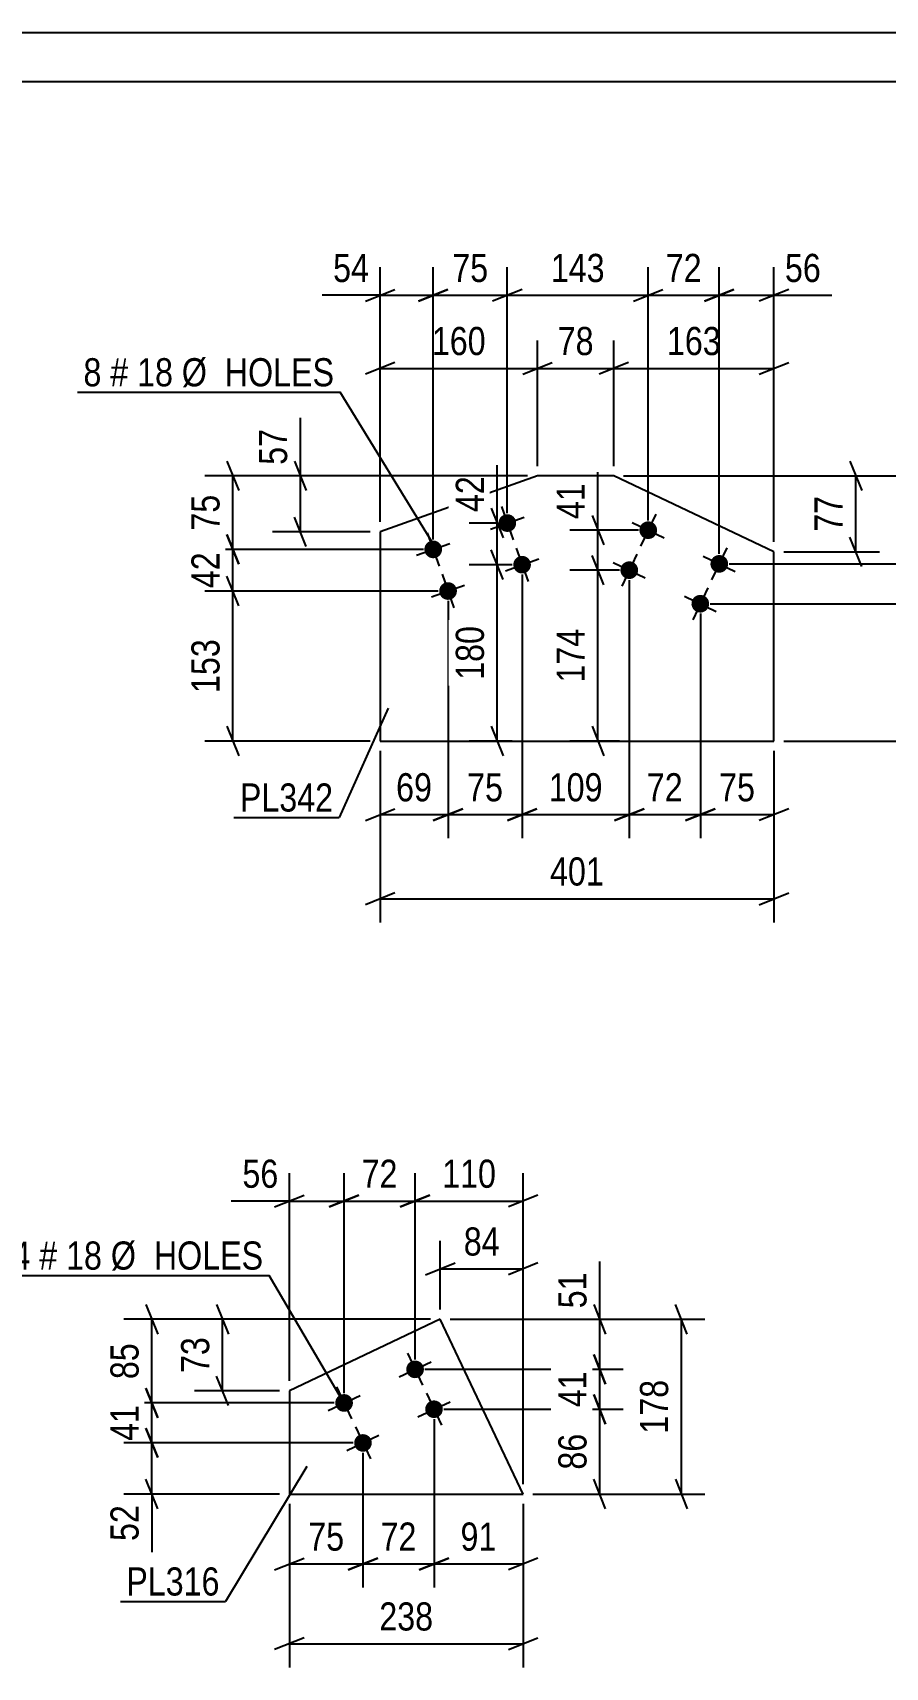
# Model space of a CAD drawing. Header units: millimetres. Extents: x 0 to 420, y 0 to 297.
# Drawn here: x 105.4 to 192.2, y 130.6 to 297 of the extents above; entities that cross this region are included whole.
import ezdxf

# ---------------------------------------------------------------- set-up
doc = ezdxf.new("R2010")
doc.units = ezdxf.units.MM
doc.styles.add('Arial Narrow', font='ARIALN.TTF', dxfattribs={"height": 0.2})

# ---------------------------------------------------------------- blocks, each defined once
blk = doc.blocks.new('Unknown-122569099-1133')
at = {"color": 5, "linetype": 'Continuous'}
for p, q in [((420, 297), (0, 297)), ((415, 292), (5, 292))]:
    blk.add_line(p, q, dxfattribs=at)
blk = doc.blocks.new('Bolt-122569099-8398 - 8396')
at = {"linetype": 'Continuous'}
for points in [[(168.91, 245.97, -1), (167.28, 246.74, -1)], [(166.98, 241.9, -1), (165.35, 242.67, -1)], [(176.14, 242.54, -1), (174.51, 243.31, -1)], [(174.21, 238.48, -1), (172.58, 239.25, -1)]]:
    blk.add_hatch(color=1, dxfattribs=at).paths.add_polyline_path(points)
at = {"color": 1, "linetype": 'Continuous'}
for p, q in [((168.86, 247.98), (167.32, 244.72)), ((166.47, 247.12), (169.72, 245.58)), ((164.54, 243.05), (167.79, 241.51)), ((166.94, 243.91), (165.4, 240.66)), ((173.7, 243.7), (176.95, 242.16)), ((176.09, 244.55), (174.55, 241.3)), ((171.77, 239.63), (175.02, 238.09)), ((174.17, 240.49), (172.63, 237.23))]:
    blk.add_line(p, q, dxfattribs=at)
blk = doc.blocks.new('Bolt-122569099-8399 - 8396')
at = {"linetype": 'Continuous'}
for points in [[(154.6, 247.38, -1), (152.9, 246.78, -1)], [(147.06, 244.7, -1), (145.36, 244.1, -1)], [(156.1, 243.14, -1), (154.41, 242.54, -1)], [(148.57, 240.46, -1), (146.87, 239.86, -1)]]:
    blk.add_hatch(color=1, dxfattribs=at).paths.add_polyline_path(points)
at = {"color": 1, "linetype": 'Continuous'}
for p, q in [((153.15, 248.77), (154.35, 245.38)), ((152.05, 246.47), (155.45, 247.68)), ((144.52, 243.8), (147.91, 245)), ((145.61, 246.1), (146.81, 242.7)), ((153.56, 242.23), (156.95, 243.44)), ((154.65, 244.53), (155.86, 241.14)), ((147.11, 241.86), (148.32, 238.46)), ((146.02, 239.56), (149.41, 240.76))]:
    blk.add_line(p, q, dxfattribs=at)
blk = doc.blocks.new('Part-122569099-8404 - 8396')
at = {"color": 2, "linetype": 'Continuous'}
for p, q in [((156.82, 251.88), (140.8, 246.19)), ((164.59, 251.88), (156.82, 251.88)), ((180.89, 244.16), (164.59, 251.88)), ((140.8, 246.19), (140.8, 224.89)), ((180.89, 224.89), (180.89, 244.16)), ((140.8, 224.89), (180.89, 224.89))]:
    blk.add_line(p, q, dxfattribs=at)
blk = doc.blocks.new('Bolt-122569099-8647 - 8641')
at = {"linetype": 'Continuous'}
for points in [[(145.18, 161.31, -1), (143.55, 160.54, -1)], [(137.95, 157.89, -1), (136.32, 157.12, -1)], [(147.1, 157.25, -1), (145.48, 156.48, -1)], [(139.87, 153.82, -1), (138.25, 153.05, -1)]]:
    blk.add_hatch(color=1, dxfattribs=at).paths.add_polyline_path(points)
at = {"color": 1, "linetype": 'Continuous'}
for p, q in [((142.74, 160.16), (145.99, 161.7)), ((143.59, 162.56), (145.13, 159.3)), ((135.51, 156.73), (138.76, 158.27)), ((136.36, 159.13), (137.9, 155.88)), ((145.52, 158.49), (147.06, 155.23)), ((144.66, 156.09), (147.92, 157.63)), ((138.29, 155.06), (139.83, 151.81)), ((137.43, 152.67), (140.69, 154.21))]:
    blk.add_line(p, q, dxfattribs=at)
blk = doc.blocks.new('Part-122569099-8652 - 8641')
at = {"color": 2, "linetype": 'Continuous'}
for p, q in [((146.93, 166.02), (131.57, 158.74)), ((155.36, 148.23), (146.93, 166.02)), ((131.57, 158.74), (131.57, 148.23)), ((131.57, 148.23), (155.36, 148.23))]:
    blk.add_line(p, q, dxfattribs=at)
blk = doc.blocks.new('StraightDimension-122569099-14127 - 8396')
at = {"color": 7, "linetype": 'Continuous'}
for p, q in [((147.72, 239.16), (147.72, 215)), ((140.8, 223.89), (140.8, 215)), ((139.3, 216.8), (142.3, 218)), ((149.22, 218), (146.22, 216.8)), ((140.8, 217.4), (147.72, 217.4))]:
    blk.add_line(p, q, dxfattribs=at)
at = {"color": 0}
blk.add_wipeout([(146.69, 218.15), (146.69, 222.35), (141.83, 222.35), (141.83, 218.15)], dxfattribs=at)
at = {"color": 3, "style": 'Arial Narrow'}
blk.add_text('69', height=2.863, dxfattribs=at).set_placement((142.43, 218.75))
blk = doc.blocks.new('StraightDimension-122569099-8406 - 8396')
at = {"color": 7, "linetype": 'Continuous'}
for p, q in [((140.8, 247.19), (140.8, 265.68)), ((156.82, 252.88), (156.82, 265.68)), ((142.3, 263.43), (139.3, 262.23)), ((155.32, 262.23), (158.32, 263.43)), ((140.8, 262.83), (156.82, 262.83))]:
    blk.add_line(p, q, dxfattribs=at)
at = {"color": 0}
blk.add_wipeout([(152.15, 263.58), (152.15, 267.78), (145.47, 267.78), (145.47, 263.58)], dxfattribs=at)
at = {"color": 3, "style": 'Arial Narrow'}
blk.add_text('160', height=2.863, dxfattribs=at).set_placement((146.07, 264.18))
blk = doc.blocks.new('StraightDimension-122569099-8416 - 8396')
at = {"color": 7, "linetype": 'Continuous'}
for p, q in [((156.82, 252.88), (156.82, 265.68)), ((164.59, 252.88), (164.59, 265.68)), ((155.32, 262.23), (158.32, 263.43)), ((166.09, 263.43), (163.09, 262.23)), ((156.82, 262.83), (164.59, 262.83))]:
    blk.add_line(p, q, dxfattribs=at)
at = {"color": 0}
blk.add_wipeout([(163.13, 263.58), (163.13, 267.78), (158.28, 267.78), (158.28, 263.58)], dxfattribs=at)
at = {"color": 3, "style": 'Arial Narrow'}
blk.add_text('78', height=2.863, dxfattribs=at).set_placement((158.88, 264.18))
blk = doc.blocks.new('StraightDimension-122569099-14125 - 8396')
at = {"color": 7, "linetype": 'Continuous'}
for p, q in [((155.26, 241.84), (155.26, 215)), ((166.17, 241.28), (166.17, 215)), ((153.76, 216.8), (156.76, 218)), ((167.67, 218), (164.67, 216.8)), ((155.26, 217.4), (166.17, 217.4))]:
    blk.add_line(p, q, dxfattribs=at)
at = {"color": 0}
blk.add_wipeout([(164.05, 218.15), (164.05, 222.35), (157.37, 222.35), (157.37, 218.15)], dxfattribs=at)
at = {"color": 3, "style": 'Arial Narrow'}
blk.add_text('109', height=2.863, dxfattribs=at).set_placement((157.97, 218.75))
blk = doc.blocks.new('StraightDimension-122569099-8426 - 8396')
at = {"color": 7, "linetype": 'Continuous'}
for p, q in [((164.59, 252.88), (164.59, 265.68)), ((180.89, 245.16), (180.89, 265.68)), ((166.09, 263.43), (163.09, 262.23)), ((179.39, 262.23), (182.39, 263.43)), ((164.59, 262.83), (180.89, 262.83))]:
    blk.add_line(p, q, dxfattribs=at)
at = {"color": 0}
blk.add_wipeout([(176.08, 263.58), (176.08, 267.78), (169.4, 267.78), (169.4, 263.58)], dxfattribs=at)
at = {"color": 3, "style": 'Arial Narrow'}
blk.add_text('163', height=2.863, dxfattribs=at).set_placement((170, 264.18))
blk = doc.blocks.new('StraightDimension-122569099-14232 - 8396')
at = {"color": 7, "linetype": 'Continuous'}
for p, q in [((163.58, 240.78), (162.38, 243.78)), ((165.17, 242.28), (160.13, 242.28)), ((162.98, 224.89), (162.98, 242.28)), ((162.38, 226.39), (163.58, 223.39)), ((165.17, 224.89), (160.13, 224.89))]:
    blk.add_line(p, q, dxfattribs=at)
at = {"color": 0}
blk.add_wipeout([(162.23, 236.93), (158.03, 236.93), (158.03, 230.24), (162.23, 230.24)], dxfattribs=at)
at = {"color": 3, "style": 'Arial Narrow'}
blk.add_text('174', height=2.863, rotation=90.0002, dxfattribs=at).set_placement((161.63, 230.84))
blk = doc.blocks.new('StraightDimension-122569099-8437 - 8396')
at = {"color": 7, "linetype": 'Continuous'}
for p, q in [((140.8, 223.89), (140.8, 206.43)), ((180.89, 223.89), (180.89, 206.43)), ((142.3, 209.43), (139.3, 208.23)), ((140.8, 208.83), (180.89, 208.83)), ((179.39, 208.23), (182.39, 209.43))]:
    blk.add_line(p, q, dxfattribs=at)
at = {"color": 0}
blk.add_wipeout([(164.19, 209.58), (164.19, 213.78), (157.5, 213.78), (157.5, 209.58)], dxfattribs=at)
at = {"color": 3, "style": 'Arial Narrow'}
blk.add_text('401', height=2.863, dxfattribs=at).set_placement((158.1, 210.18))
blk = doc.blocks.new('StraightDimension-122569099-8442 - 8396')
at = {"color": 7, "linetype": 'Continuous'}
for p, q in [((132.09, 253.38), (133.29, 250.38)), ((155.82, 251.88), (129.84, 251.88)), ((132.69, 246.19), (132.69, 251.88)), ((133.29, 244.69), (132.09, 247.69)), ((139.8, 246.19), (129.84, 246.19))]:
    blk.add_line(p, q, dxfattribs=at)
at = {"color": 0}
blk.add_wipeout([(131.94, 257.26), (127.74, 257.26), (127.74, 252.41), (131.94, 252.41)], dxfattribs=at)
at = {"color": 7, "linetype": 'Continuous'}
blk.add_line((132.69, 251.88), (132.69, 257.79), dxfattribs=at)
blk.add_line((132.69, 251.88), (132.69, 257.79), dxfattribs=at)
at = {"color": 3, "style": 'Arial Narrow'}
blk.add_text('57', height=2.863, rotation=90.0002, dxfattribs=at).set_placement((131.34, 253.01))
blk = doc.blocks.new('StraightDimension-122569099-8451 - 8396')
at = {"color": 7, "linetype": 'Continuous'}
for p, q in [((188.63, 253.38), (189.83, 250.38)), ((165.59, 251.88), (191.63, 251.88)), ((189.23, 244.16), (189.23, 251.88)), ((189.83, 242.66), (188.63, 245.66)), ((181.89, 244.16), (191.63, 244.16))]:
    blk.add_line(p, q, dxfattribs=at)
at = {"color": 0}
blk.add_wipeout([(188.48, 250.45), (184.28, 250.45), (184.28, 245.59), (188.48, 245.59)], dxfattribs=at)
at = {"color": 3, "style": 'Arial Narrow'}
blk.add_text('77', height=2.863, rotation=90.0002, dxfattribs=at).set_placement((187.88, 246.19))
blk = doc.blocks.new('StraightDimension-122569099-8460 - 8396')
at = {"color": 7, "linetype": 'Continuous'}
for p, q in [((175.32, 243.93), (175.32, 273.12)), ((180.89, 245.16), (180.89, 273.12)), ((173.82, 269.67), (176.82, 270.87)), ((175.32, 270.27), (180.89, 270.27)), ((182.39, 270.87), (179.39, 269.67))]:
    blk.add_line(p, q, dxfattribs=at)
at = {"color": 0}
blk.add_wipeout([(186.27, 271.02), (186.27, 275.22), (181.41, 275.22), (181.41, 271.02)], dxfattribs=at)
at = {"color": 7, "linetype": 'Continuous'}
blk.add_line((180.89, 270.27), (186.79, 270.27), dxfattribs=at)
blk.add_line((180.89, 270.27), (186.79, 270.27), dxfattribs=at)
at = {"color": 3, "style": 'Arial Narrow'}
blk.add_text('56', height=2.863, dxfattribs=at).set_placement((182.01, 271.62))
blk = doc.blocks.new('StraightDimension-122569099-14207 - 8396')
at = {"color": 7, "linetype": 'Continuous'}
for p, q in [((152.12, 248.58), (153.32, 245.58)), ((152.75, 247.08), (149.87, 247.08)), ((152.72, 242.84), (152.72, 247.08)), ((153.32, 241.34), (152.12, 244.34)), ((154.26, 242.84), (149.87, 242.84))]:
    blk.add_line(p, q, dxfattribs=at)
at = {"color": 0}
blk.add_wipeout([(151.97, 252.46), (147.77, 252.46), (147.77, 247.6), (151.97, 247.6)], dxfattribs=at)
at = {"color": 7, "linetype": 'Continuous'}
blk.add_line((152.72, 247.08), (152.72, 252.98), dxfattribs=at)
blk.add_line((152.72, 247.08), (152.72, 252.98), dxfattribs=at)
at = {"color": 3, "style": 'Arial Narrow'}
blk.add_text('42', height=2.863, rotation=90.0002, dxfattribs=at).set_placement((151.37, 248.2))
blk = doc.blocks.new('StraightDimension-122569099-8461 - 8396')
at = {"color": 7, "linetype": 'Continuous'}
for p, q in [((168.09, 247.35), (168.09, 273.12)), ((175.32, 243.93), (175.32, 273.12)), ((166.59, 269.67), (169.59, 270.87)), ((168.09, 270.27), (175.32, 270.27)), ((176.82, 270.87), (173.82, 269.67))]:
    blk.add_line(p, q, dxfattribs=at)
at = {"color": 0}
blk.add_wipeout([(174.14, 271.02), (174.14, 275.22), (169.28, 275.22), (169.28, 271.02)], dxfattribs=at)
at = {"color": 3, "style": 'Arial Narrow'}
blk.add_text('72', height=2.863, dxfattribs=at).set_placement((169.88, 271.62))
blk = doc.blocks.new('StraightDimension-122569099-8590 - 8396')
at = {"color": 7, "linetype": 'Continuous'}
for p, q in [((125.21, 253.38), (126.41, 250.38)), ((155.82, 251.88), (122.96, 251.88)), ((125.81, 244.4), (125.81, 251.88)), ((126.41, 242.9), (125.21, 245.9)), ((145.21, 244.4), (122.96, 244.4))]:
    blk.add_line(p, q, dxfattribs=at)
at = {"color": 0}
blk.add_wipeout([(125.06, 250.57), (120.86, 250.57), (120.86, 245.71), (125.06, 245.71)], dxfattribs=at)
at = {"color": 3, "style": 'Arial Narrow'}
blk.add_text('75', height=2.863, rotation=90.0002, dxfattribs=at).set_placement((124.46, 246.31))
blk = doc.blocks.new('StraightDimension-122569099-8462 - 8396')
at = {"color": 7, "linetype": 'Continuous'}
for p, q in [((153.75, 248.08), (153.75, 273.12)), ((168.09, 247.35), (168.09, 273.12)), ((155.25, 270.87), (152.25, 269.67)), ((153.75, 270.27), (168.09, 270.27)), ((166.59, 269.67), (169.59, 270.87))]:
    blk.add_line(p, q, dxfattribs=at)
at = {"color": 0}
blk.add_wipeout([(164.26, 271.02), (164.26, 275.22), (157.58, 275.22), (157.58, 271.02)], dxfattribs=at)
at = {"color": 3, "style": 'Arial Narrow'}
blk.add_text('143', height=2.863, dxfattribs=at).set_placement((158.18, 271.62))
blk = doc.blocks.new('StraightDimension-122569099-8591 - 8396')
at = {"color": 7, "linetype": 'Continuous'}
for p, q in [((125.21, 245.9), (126.41, 242.9)), ((145.21, 244.4), (122.96, 244.4)), ((125.81, 240.16), (125.81, 244.4)), ((126.41, 238.66), (125.21, 241.66)), ((146.72, 240.16), (122.96, 240.16))]:
    blk.add_line(p, q, dxfattribs=at)
at = {"color": 0}
blk.add_wipeout([(125.06, 244.71), (120.86, 244.71), (120.86, 239.85), (125.06, 239.85)], dxfattribs=at)
at = {"color": 3, "style": 'Arial Narrow'}
blk.add_text('42', height=2.863, rotation=90.0002, dxfattribs=at).set_placement((124.46, 240.45))
blk = doc.blocks.new('StraightDimension-122569099-8463 - 8396')
at = {"color": 7, "linetype": 'Continuous'}
for p, q in [((146.21, 245.4), (146.21, 273.12)), ((153.75, 248.08), (153.75, 273.12)), ((144.71, 269.67), (147.71, 270.87)), ((146.21, 270.27), (153.75, 270.27)), ((155.25, 270.87), (152.25, 269.67))]:
    blk.add_line(p, q, dxfattribs=at)
at = {"color": 0}
blk.add_wipeout([(152.41, 271.02), (152.41, 275.22), (147.55, 275.22), (147.55, 271.02)], dxfattribs=at)
at = {"color": 3, "style": 'Arial Narrow'}
blk.add_text('75', height=2.863, dxfattribs=at).set_placement((148.15, 271.62))
blk = doc.blocks.new('StraightDimension-122569099-8592 - 8396')
at = {"color": 7, "linetype": 'Continuous'}
for p, q in [((126.41, 238.66), (125.21, 241.66)), ((146.72, 240.16), (122.96, 240.16)), ((125.81, 224.89), (125.81, 240.16)), ((125.21, 226.39), (126.41, 223.39)), ((139.8, 224.89), (122.96, 224.89))]:
    blk.add_line(p, q, dxfattribs=at)
at = {"color": 0}
blk.add_wipeout([(125.06, 235.87), (120.86, 235.87), (120.86, 229.18), (125.06, 229.18)], dxfattribs=at)
at = {"color": 3, "style": 'Arial Narrow'}
blk.add_text('153', height=2.863, rotation=90.0002, dxfattribs=at).set_placement((124.46, 229.78))
blk = doc.blocks.new('StraightDimension-122569099-8464 - 8396')
at = {"color": 7, "linetype": 'Continuous'}
for p, q in [((140.8, 247.19), (140.8, 273.12)), ((146.21, 245.4), (146.21, 273.12)), ((139.3, 269.67), (142.3, 270.87)), ((140.8, 270.27), (146.21, 270.27)), ((147.71, 270.87), (144.71, 269.67))]:
    blk.add_line(p, q, dxfattribs=at)
at = {"color": 0}
blk.add_wipeout([(140.28, 271.02), (140.28, 275.22), (135.42, 275.22), (135.42, 271.02)], dxfattribs=at)
at = {"color": 7, "linetype": 'Continuous'}
blk.add_line((140.8, 270.27), (134.89, 270.27), dxfattribs=at)
blk.add_line((140.8, 270.27), (134.89, 270.27), dxfattribs=at)
at = {"color": 3, "style": 'Arial Narrow'}
blk.add_text('54', height=2.863, dxfattribs=at).set_placement((136.02, 271.62))
blk = doc.blocks.new('StraightDimension-122569099-8551 - 8396')
at = {"color": 7, "linetype": 'Continuous'}
for p, q in [((197.9, 253.38), (199.1, 250.38)), ((165.59, 251.88), (200.9, 251.88)), ((198.5, 242.93), (198.5, 251.88)), ((199.1, 241.43), (197.9, 244.43)), ((176.32, 242.93), (200.9, 242.93))]:
    blk.add_line(p, q, dxfattribs=at)
at = {"color": 0}
blk.add_wipeout([(197.75, 249.83), (193.55, 249.83), (193.55, 244.98), (197.75, 244.98)], dxfattribs=at)
at = {"color": 3, "style": 'Arial Narrow'}
blk.add_text('90', height=2.863, rotation=90.0002, dxfattribs=at).set_placement((197.15, 245.58))
blk = doc.blocks.new('StraightDimension-122569099-8552 - 8396')
at = {"color": 7, "linetype": 'Continuous'}
for p, q in [((197.9, 244.43), (199.1, 241.43)), ((176.32, 242.93), (200.9, 242.93)), ((198.5, 238.86), (198.5, 242.93)), ((199.1, 237.36), (197.9, 240.36)), ((174.4, 238.86), (200.9, 238.86))]:
    blk.add_line(p, q, dxfattribs=at)
at = {"color": 0}
blk.add_wipeout([(197.75, 243.32), (193.55, 243.32), (193.55, 238.47), (197.75, 238.47)], dxfattribs=at)
at = {"color": 3, "style": 'Arial Narrow'}
blk.add_text('41', height=2.863, rotation=90.0002, dxfattribs=at).set_placement((197.15, 239.07))
blk = doc.blocks.new('StraightDimension-122569099-8553 - 8396')
at = {"color": 7, "linetype": 'Continuous'}
for p, q in [((199.1, 237.36), (197.9, 240.36)), ((174.4, 238.86), (200.9, 238.86)), ((198.5, 224.89), (198.5, 238.86)), ((197.9, 226.39), (199.1, 223.39)), ((181.89, 224.89), (200.9, 224.89))]:
    blk.add_line(p, q, dxfattribs=at)
at = {"color": 0}
blk.add_wipeout([(197.75, 235.22), (193.55, 235.22), (193.55, 228.53), (197.75, 228.53)], dxfattribs=at)
at = {"color": 3, "style": 'Arial Narrow'}
blk.add_text('140', height=2.863, rotation=90.0002, dxfattribs=at).set_placement((197.15, 229.13))
blk = doc.blocks.new('StraightDimension-122569099-8629 - 8396')
at = {"color": 7, "linetype": 'Continuous'}
for p, q in [((207.06, 250.38), (205.86, 253.38)), ((165.59, 251.88), (208.86, 251.88)), ((206.46, 224.89), (206.46, 251.88)), ((205.86, 226.39), (207.06, 223.39)), ((181.89, 224.89), (208.86, 224.89))]:
    blk.add_line(p, q, dxfattribs=at)
at = {"color": 0}
blk.add_wipeout([(205.71, 241.73), (201.51, 241.73), (201.51, 235.04), (205.71, 235.04)], dxfattribs=at)
at = {"color": 3, "style": 'Arial Narrow'}
blk.add_text('270', height=2.863, rotation=90.0002, dxfattribs=at).set_placement((205.11, 235.64))
blk = doc.blocks.new('StraightDimension-122569099-14123 - 8396')
at = {"color": 7, "linetype": 'Continuous'}
for p, q in [((173.4, 237.86), (173.4, 215)), ((180.89, 223.89), (180.89, 215)), ((171.9, 216.8), (174.9, 218)), ((182.39, 218), (179.39, 216.8)), ((173.4, 217.4), (180.89, 217.4))]:
    blk.add_line(p, q, dxfattribs=at)
at = {"color": 0}
blk.add_wipeout([(179.57, 218.15), (179.57, 222.35), (174.71, 222.35), (174.71, 218.15)], dxfattribs=at)
at = {"color": 3, "style": 'Arial Narrow'}
blk.add_text('75', height=2.863, dxfattribs=at).set_placement((175.31, 218.75))
blk = doc.blocks.new('StraightDimension-122569099-14124 - 8396')
at = {"color": 7, "linetype": 'Continuous'}
for p, q in [((166.17, 241.28), (166.17, 215)), ((173.4, 237.86), (173.4, 215)), ((164.67, 216.8), (167.67, 218)), ((174.9, 218), (171.9, 216.8)), ((166.17, 217.4), (173.4, 217.4))]:
    blk.add_line(p, q, dxfattribs=at)
at = {"color": 0}
blk.add_wipeout([(172.21, 218.15), (172.21, 222.35), (167.35, 222.35), (167.35, 218.15)], dxfattribs=at)
at = {"color": 3, "style": 'Arial Narrow'}
blk.add_text('72', height=2.863, dxfattribs=at).set_placement((167.95, 218.75))
blk = doc.blocks.new('StraightDimension-122569099-14126 - 8396')
at = {"color": 7, "linetype": 'Continuous'}
for p, q in [((155.26, 241.84), (155.26, 215)), ((147.72, 239.16), (147.72, 215)), ((146.22, 216.8), (149.22, 218)), ((156.76, 218), (153.76, 216.8)), ((147.72, 217.4), (155.26, 217.4))]:
    blk.add_line(p, q, dxfattribs=at)
at = {"color": 0}
blk.add_wipeout([(153.91, 218.15), (153.91, 222.35), (149.06, 222.35), (149.06, 218.15)], dxfattribs=at)
at = {"color": 3, "style": 'Arial Narrow'}
blk.add_text('75', height=2.863, dxfattribs=at).set_placement((149.66, 218.75))
blk = doc.blocks.new('StraightDimension-122569099-14208 - 8396')
at = {"color": 7, "linetype": 'Continuous'}
for p, q in [((153.32, 241.34), (152.12, 244.34)), ((154.26, 242.84), (149.87, 242.84)), ((152.72, 224.89), (152.72, 242.84)), ((152.12, 226.39), (153.32, 223.39)), ((154.26, 224.89), (149.87, 224.89))]:
    blk.add_line(p, q, dxfattribs=at)
at = {"color": 0}
blk.add_wipeout([(151.97, 237.2), (147.77, 237.2), (147.77, 230.52), (151.97, 230.52)], dxfattribs=at)
at = {"color": 3, "style": 'Arial Narrow'}
blk.add_text('180', height=2.863, rotation=90.0002, dxfattribs=at).set_placement((151.37, 231.12))
blk = doc.blocks.new('StraightDimension-122569099-14231 - 8396')
at = {"color": 7, "linetype": 'Continuous'}
for p, q in [((167.09, 246.35), (160.13, 246.35)), ((162.38, 247.85), (163.58, 244.85)), ((162.98, 242.28), (162.98, 246.35)), ((163.58, 240.78), (162.38, 243.78)), ((165.17, 242.28), (160.13, 242.28))]:
    blk.add_line(p, q, dxfattribs=at)
at = {"color": 0}
blk.add_wipeout([(162.23, 251.73), (158.03, 251.73), (158.03, 246.88), (162.23, 246.88)], dxfattribs=at)
at = {"color": 7, "linetype": 'Continuous'}
blk.add_line((162.98, 246.35), (162.98, 252.26), dxfattribs=at)
blk.add_line((162.98, 246.35), (162.98, 252.26), dxfattribs=at)
at = {"color": 3, "style": 'Arial Narrow'}
blk.add_text('41', height=2.863, rotation=90.0002, dxfattribs=at).set_placement((161.63, 247.48))
blk = doc.blocks.new('StraightDimension-122569099-8695 - 8641')
at = {"color": 7, "linetype": 'Continuous'}
for p, q in [((131.57, 159.74), (131.57, 180.91)), ((137.13, 158.5), (137.13, 180.91)), ((130.07, 177.46), (133.07, 178.66)), ((131.57, 178.06), (137.13, 178.06)), ((138.63, 178.66), (135.63, 177.46))]:
    blk.add_line(p, q, dxfattribs=at)
at = {"color": 0}
blk.add_wipeout([(131.04, 178.81), (131.04, 183.01), (126.19, 183.01), (126.19, 178.81)], dxfattribs=at)
at = {"color": 7, "linetype": 'Continuous'}
blk.add_line((131.57, 178.06), (125.66, 178.06), dxfattribs=at)
blk.add_line((131.57, 178.06), (125.66, 178.06), dxfattribs=at)
at = {"color": 3, "style": 'Arial Narrow'}
blk.add_text('56', height=2.863, dxfattribs=at).set_placement((126.79, 179.41))
blk = doc.blocks.new('StraightDimension-122569099-8742 - 8641')
at = {"color": 7, "linetype": 'Continuous'}
for p, q in [((172.07, 164.52), (170.87, 167.52)), ((147.93, 166.02), (173.87, 166.02)), ((171.47, 148.23), (171.47, 166.02)), ((156.36, 148.23), (173.87, 148.23)), ((170.87, 149.73), (172.07, 146.73))]:
    blk.add_line(p, q, dxfattribs=at)
at = {"color": 0}
blk.add_wipeout([(170.72, 160.46), (166.52, 160.46), (166.52, 153.78), (170.72, 153.78)], dxfattribs=at)
at = {"color": 3, "style": 'Arial Narrow'}
blk.add_text('178', height=2.863, rotation=90.0002, dxfattribs=at).set_placement((170.12, 154.38))
blk = doc.blocks.new('StraightDimension-122569099-8693 - 8641')
at = {"color": 7, "linetype": 'Continuous'}
for p, q in [((144.36, 161.93), (144.36, 180.91)), ((155.36, 149.23), (155.36, 180.91)), ((142.86, 177.46), (145.86, 178.66)), ((144.36, 178.06), (155.36, 178.06)), ((156.86, 178.66), (153.86, 177.46))]:
    blk.add_line(p, q, dxfattribs=at)
at = {"color": 0}
blk.add_wipeout([(153.2, 178.81), (153.2, 183.01), (146.52, 183.01), (146.52, 178.81)], dxfattribs=at)
at = {"color": 3, "style": 'Arial Narrow'}
blk.add_text('110', height=2.863, dxfattribs=at).set_placement((147.12, 179.41))
blk = doc.blocks.new('StraightDimension-122569099-8694 - 8641')
at = {"color": 7, "linetype": 'Continuous'}
for p, q in [((137.13, 158.5), (137.13, 180.91)), ((144.36, 161.93), (144.36, 180.91)), ((135.63, 177.46), (138.63, 178.66)), ((137.13, 178.06), (144.36, 178.06)), ((145.86, 178.66), (142.86, 177.46))]:
    blk.add_line(p, q, dxfattribs=at)
at = {"color": 0}
blk.add_wipeout([(143.18, 178.81), (143.18, 183.01), (138.32, 183.01), (138.32, 178.81)], dxfattribs=at)
at = {"color": 3, "style": 'Arial Narrow'}
blk.add_text('72', height=2.863, dxfattribs=at).set_placement((138.92, 179.41))
blk = doc.blocks.new('StraightDimension-122569099-8749 - 8641')
at = {"color": 7, "linetype": 'Continuous'}
for p, q in [((124.16, 167.52), (125.36, 164.52)), ((145.93, 166.02), (121.91, 166.02)), ((124.76, 158.74), (124.76, 166.02)), ((125.36, 157.24), (124.16, 160.24)), ((130.57, 158.74), (121.91, 158.74))]:
    blk.add_line(p, q, dxfattribs=at)
at = {"color": 0}
blk.add_wipeout([(124.01, 164.81), (119.81, 164.81), (119.81, 159.95), (124.01, 159.95)], dxfattribs=at)
at = {"color": 3, "style": 'Arial Narrow'}
blk.add_text('73', height=2.863, rotation=90.0002, dxfattribs=at).set_placement((123.41, 160.55))
blk = doc.blocks.new('StraightDimension-122569099-8764 - 8641')
at = {"color": 7, "linetype": 'Continuous'}
for p, q in [((131.57, 147.23), (131.57, 130.59)), ((155.36, 147.23), (155.36, 130.59)), ((133.07, 133.59), (130.07, 132.39)), ((153.86, 132.39), (156.86, 133.59)), ((131.57, 132.99), (155.36, 132.99))]:
    blk.add_line(p, q, dxfattribs=at)
at = {"color": 0}
blk.add_wipeout([(146.8, 133.74), (146.8, 137.94), (140.12, 137.94), (140.12, 133.74)], dxfattribs=at)
at = {"color": 3, "style": 'Arial Narrow'}
blk.add_text('238', height=2.863, dxfattribs=at).set_placement((140.72, 134.34))
blk = doc.blocks.new('StraightDimension-122569099-8769 - 8641')
at = {"color": 7, "linetype": 'Continuous'}
for p, q in [((146.93, 167.02), (146.93, 174.01)), ((155.36, 149.23), (155.36, 174.01)), ((145.43, 170.56), (148.43, 171.76)), ((156.86, 171.76), (153.86, 170.56)), ((146.93, 171.16), (155.36, 171.16))]:
    blk.add_line(p, q, dxfattribs=at)
at = {"color": 0}
blk.add_wipeout([(153.57, 171.91), (153.57, 176.11), (148.72, 176.11), (148.72, 171.91)], dxfattribs=at)
at = {"color": 3, "style": 'Arial Narrow'}
blk.add_text('84', height=2.863, dxfattribs=at).set_placement((149.32, 172.51))
blk = doc.blocks.new('StraightDimension-122569099-14552 - 8641')
at = {"color": 7, "linetype": 'Continuous'}
for p, q in [((116.97, 167.52), (118.17, 164.52)), ((145.93, 166.02), (114.72, 166.02)), ((117.57, 157.5), (117.57, 166.02)), ((118.17, 156), (116.97, 159)), ((136.13, 157.5), (114.72, 157.5))]:
    blk.add_line(p, q, dxfattribs=at)
at = {"color": 0}
blk.add_wipeout([(116.82, 164.19), (112.62, 164.19), (112.62, 159.33), (116.82, 159.33)], dxfattribs=at)
at = {"color": 3, "style": 'Arial Narrow'}
blk.add_text('85', height=2.863, rotation=90.0002, dxfattribs=at).set_placement((116.22, 159.93))
blk = doc.blocks.new('StraightDimension-122569099-14674 - 8641')
at = {"color": 7, "linetype": 'Continuous'}
for p, q in [((162.56, 158.36), (163.76, 155.36)), ((147.29, 156.86), (165.56, 156.86)), ((163.16, 148.23), (163.16, 156.86)), ((156.36, 148.23), (165.56, 148.23)), ((163.76, 146.73), (162.56, 149.73))]:
    blk.add_line(p, q, dxfattribs=at)
at = {"color": 0}
blk.add_wipeout([(162.41, 154.97), (158.21, 154.97), (158.21, 150.12), (162.41, 150.12)], dxfattribs=at)
at = {"color": 3, "style": 'Arial Narrow'}
blk.add_text('86', height=2.863, rotation=90.0002, dxfattribs=at).set_placement((161.81, 150.72))
blk = doc.blocks.new('StraightDimension-122569099-14553 - 8641')
at = {"color": 7, "linetype": 'Continuous'}
for p, q in [((116.97, 159), (118.17, 156)), ((136.13, 157.5), (114.72, 157.5)), ((117.57, 153.44), (117.57, 157.5)), ((118.17, 151.94), (116.97, 154.94)), ((138.06, 153.44), (114.72, 153.44))]:
    blk.add_line(p, q, dxfattribs=at)
at = {"color": 0}
blk.add_wipeout([(116.82, 157.9), (112.62, 157.9), (112.62, 153.04), (116.82, 153.04)], dxfattribs=at)
at = {"color": 3, "style": 'Arial Narrow'}
blk.add_text('41', height=2.863, rotation=90.0002, dxfattribs=at).set_placement((116.22, 153.64))
blk = doc.blocks.new('StraightDimension-122569099-14554 - 8641')
at = {"color": 7, "linetype": 'Continuous'}
for p, q in [((116.97, 154.94), (118.17, 151.94)), ((138.06, 153.44), (114.72, 153.44)), ((117.57, 148.23), (117.57, 153.44)), ((130.57, 148.23), (114.72, 148.23)), ((118.17, 146.73), (116.97, 149.73))]:
    blk.add_line(p, q, dxfattribs=at)
at = {"color": 0}
blk.add_wipeout([(116.82, 147.7), (112.62, 147.7), (112.62, 142.85), (116.82, 142.85)], dxfattribs=at)
at = {"color": 7, "linetype": 'Continuous'}
blk.add_line((117.57, 148.23), (117.57, 142.32), dxfattribs=at)
blk.add_line((117.57, 148.23), (117.57, 142.32), dxfattribs=at)
at = {"color": 3, "style": 'Arial Narrow'}
blk.add_text('52', height=2.863, rotation=90.0002, dxfattribs=at).set_placement((116.22, 143.45))
blk = doc.blocks.new('StraightDimension-122569099-14578 - 8641')
at = {"color": 7, "linetype": 'Continuous'}
for p, q in [((146.29, 155.86), (146.29, 138.72)), ((155.36, 147.23), (155.36, 138.72)), ((144.79, 140.52), (147.79, 141.72)), ((156.86, 141.72), (153.86, 140.52)), ((146.29, 141.12), (155.36, 141.12))]:
    blk.add_line(p, q, dxfattribs=at)
at = {"color": 0}
blk.add_wipeout([(153.25, 141.87), (153.25, 146.07), (148.39, 146.07), (148.39, 141.87)], dxfattribs=at)
at = {"color": 3, "style": 'Arial Narrow'}
blk.add_text('91', height=2.863, dxfattribs=at).set_placement((148.99, 142.47))
blk = doc.blocks.new('StraightDimension-122569099-14579 - 8641')
at = {"color": 7, "linetype": 'Continuous'}
for p, q in [((146.29, 155.86), (146.29, 138.72)), ((139.06, 152.44), (139.06, 138.72)), ((137.56, 140.52), (140.56, 141.72)), ((147.79, 141.72), (144.79, 140.52)), ((139.06, 141.12), (146.29, 141.12))]:
    blk.add_line(p, q, dxfattribs=at)
at = {"color": 0}
blk.add_wipeout([(145.1, 141.87), (145.1, 146.07), (140.25, 146.07), (140.25, 141.87)], dxfattribs=at)
at = {"color": 3, "style": 'Arial Narrow'}
blk.add_text('72', height=2.863, dxfattribs=at).set_placement((140.85, 142.47))
blk = doc.blocks.new('StraightDimension-122569099-14580 - 8641')
at = {"color": 7, "linetype": 'Continuous'}
for p, q in [((139.06, 152.44), (139.06, 138.72)), ((131.57, 147.23), (131.57, 138.72)), ((130.07, 140.52), (133.07, 141.72)), ((140.56, 141.72), (137.56, 140.52)), ((131.57, 141.12), (139.06, 141.12))]:
    blk.add_line(p, q, dxfattribs=at)
at = {"color": 0}
blk.add_wipeout([(137.74, 141.87), (137.74, 146.07), (132.89, 146.07), (132.89, 141.87)], dxfattribs=at)
at = {"color": 3, "style": 'Arial Narrow'}
blk.add_text('75', height=2.863, dxfattribs=at).set_placement((133.49, 142.47))
blk = doc.blocks.new('StraightDimension-122569099-14672 - 8641')
at = {"color": 7, "linetype": 'Continuous'}
for p, q in [((162.56, 167.52), (163.76, 164.52)), ((147.93, 166.02), (165.56, 166.02)), ((163.16, 160.93), (163.16, 166.02)), ((163.76, 159.43), (162.56, 162.43)), ((145.36, 160.93), (165.56, 160.93))]:
    blk.add_line(p, q, dxfattribs=at)
at = {"color": 0}
blk.add_wipeout([(162.41, 171.4), (158.21, 171.4), (158.21, 166.54), (162.41, 166.54)], dxfattribs=at)
at = {"color": 7, "linetype": 'Continuous'}
blk.add_line((163.16, 166.02), (163.16, 171.92), dxfattribs=at)
blk.add_line((163.16, 166.02), (163.16, 171.92), dxfattribs=at)
at = {"color": 3, "style": 'Arial Narrow'}
blk.add_text('51', height=2.863, rotation=90.0002, dxfattribs=at).set_placement((161.81, 167.14))
blk = doc.blocks.new('StraightDimension-122569099-14673 - 8641')
at = {"color": 7, "linetype": 'Continuous'}
for p, q in [((162.56, 162.43), (163.76, 159.43)), ((145.36, 160.93), (165.56, 160.93)), ((163.16, 156.86), (163.16, 160.93)), ((163.76, 155.36), (162.56, 158.36)), ((147.29, 156.86), (165.56, 156.86))]:
    blk.add_line(p, q, dxfattribs=at)
at = {"color": 0}
blk.add_wipeout([(162.41, 161.32), (158.21, 161.32), (158.21, 156.47), (162.41, 156.47)], dxfattribs=at)
at = {"color": 3, "style": 'Arial Narrow'}
blk.add_text('41', height=2.863, rotation=90.0002, dxfattribs=at).set_placement((161.81, 157.07))
blk = doc.blocks.new('MarkSet-122569099-14262 - 8396')
at = {"color": 0}
for points in [[(112.44, 261), (112.44, 264), (110.61, 264), (110.61, 261)], [(115.17, 261), (115.17, 264), (113.34, 264), (113.34, 261)], [(119.72, 261), (119.72, 264), (116.07, 264), (116.07, 261)], [(136.15, 261), (136.15, 264), (120.62, 264), (120.62, 261)]]:
    blk.add_wipeout(points, dxfattribs=at)
for points in [[(112.44, 261), (112.44, 264), (110.61, 264), (110.61, 261)], [(115.17, 261), (115.17, 264), (113.34, 264), (113.34, 261)], [(119.72, 261), (119.72, 264), (116.07, 264), (116.07, 261)], [(136.15, 261), (136.15, 264), (120.62, 264), (120.62, 261)]]:
    blk.add_wipeout(points, dxfattribs=at)
at = {"color": 7, "linetype": 'Continuous'}
for p in [(110.01, 260.4), (146.48, 244.53)]:
    blk.add_line(p, (136.75, 260.4), dxfattribs=at)
at = {"color": 3, "style": 'Arial Narrow'}
for s, height, p in [('8', 2.86, (110.61, 261)), ('#', 2.86, (113.34, 261)), ('18', 2.863, (116.07, 261)), ('Ø  HOLES', 2.863, (120.62, 261))]:
    blk.add_text(s, height=height, dxfattribs=at).set_placement(p)
blk = doc.blocks.new('Mark-122569099-8400 - 8396')
at = {"color": 0}
blk.add_wipeout([(136.03, 217.71), (136.03, 220.71), (126.53, 220.71), (126.53, 217.71)], dxfattribs=at)
blk.add_wipeout([(136.03, 217.71), (136.03, 220.71), (126.53, 220.71), (126.53, 217.71)], dxfattribs=at)
at = {"color": 30, "linetype": 'Continuous'}
for p in [(141.64, 228.23), (125.93, 217.11)]:
    blk.add_line(p, (136.63, 217.11), dxfattribs=at)
at = {"color": 3, "style": 'Arial Narrow'}
blk.add_text('PL342', height=2.863, dxfattribs=at).set_placement((126.53, 217.71))
blk = doc.blocks.new('Mark-122569099-8643 - 8641')
at = {"color": 0}
for points in [[(105.21, 171.08), (105.21, 174.08), (103.38, 174.08), (103.38, 171.08)], [(107.94, 171.08), (107.94, 174.08), (106.11, 174.08), (106.11, 171.08)], [(112.5, 171.08), (112.5, 174.08), (108.84, 174.08), (108.84, 171.08)], [(128.92, 171.08), (128.92, 174.08), (113.4, 174.08), (113.4, 171.08)]]:
    blk.add_wipeout(points, dxfattribs=at)
for points in [[(105.21, 171.08), (105.21, 174.08), (103.38, 174.08), (103.38, 171.08)], [(107.94, 171.08), (107.94, 174.08), (106.11, 174.08), (106.11, 171.08)], [(112.5, 171.08), (112.5, 174.08), (108.84, 174.08), (108.84, 171.08)], [(128.92, 171.08), (128.92, 174.08), (113.4, 174.08), (113.4, 171.08)]]:
    blk.add_wipeout(points, dxfattribs=at)
at = {"color": 7, "linetype": 'Continuous'}
for p in [(102.78, 170.48), (137.23, 157.36)]:
    blk.add_line(p, (129.52, 170.48), dxfattribs=at)
at = {"color": 3, "style": 'Arial Narrow'}
for s, height, p in [('4', 2.86, (103.38, 171.08)), ('#', 2.86, (106.11, 171.08)), ('18', 2.863, (108.84, 171.08)), ('Ø  HOLES', 2.863, (113.4, 171.08))]:
    blk.add_text(s, height=height, dxfattribs=at).set_placement(p)
blk = doc.blocks.new('Mark-122569099-8648 - 8641')
at = {"color": 0}
blk.add_wipeout([(124.47, 137.9), (124.47, 140.9), (114.97, 140.9), (114.97, 137.9)], dxfattribs=at)
blk.add_wipeout([(124.47, 137.9), (124.47, 140.9), (114.97, 140.9), (114.97, 137.9)], dxfattribs=at)
at = {"color": 30, "linetype": 'Continuous'}
for p in [(133.34, 151.04), (114.37, 137.3)]:
    blk.add_line(p, (125.07, 137.3), dxfattribs=at)
at = {"color": 3, "style": 'Arial Narrow'}
blk.add_text('PL316', height=2.863, dxfattribs=at).set_placement((114.97, 137.9))

msp = doc.modelspace()

# ---------------------------------------------------------------- block references
for name in ['Unknown-122569099-1133', 'Part-122569099-8404 - 8396', 'Bolt-122569099-8399 - 8396', 'Bolt-122569099-8398 - 8396', 'Part-122569099-8652 - 8641', 'Bolt-122569099-8647 - 8641']:
    msp.add_blockref(name, (0, 0))

# ---------------------------------------------------------------- next in the draw order: block references
for name in ['StraightDimension-122569099-8406 - 8396', 'StraightDimension-122569099-14125 - 8396', 'StraightDimension-122569099-14127 - 8396', 'StraightDimension-122569099-8695 - 8641', 'StraightDimension-122569099-8742 - 8641']:
    msp.add_blockref(name, (0, 0))

# ---------------------------------------------------------------- next in the draw order: block references
for name in ['StraightDimension-122569099-8416 - 8396', 'StraightDimension-122569099-14232 - 8396', 'StraightDimension-122569099-8693 - 8641', 'StraightDimension-122569099-8764 - 8641']:
    msp.add_blockref(name, (0, 0))

# ---------------------------------------------------------------- next in the draw order: block references
for name in ['StraightDimension-122569099-8426 - 8396', 'StraightDimension-122569099-8442 - 8396', 'StraightDimension-122569099-8437 - 8396', 'StraightDimension-122569099-8694 - 8641']:
    msp.add_blockref(name, (0, 0))

# ---------------------------------------------------------------- next in the draw order: block references
for name in ['StraightDimension-122569099-14207 - 8396', 'StraightDimension-122569099-8451 - 8396', 'StraightDimension-122569099-8749 - 8641']:
    msp.add_blockref(name, (0, 0))

# ---------------------------------------------------------------- next in the draw order: block references
for name in ['StraightDimension-122569099-8460 - 8396', 'StraightDimension-122569099-8590 - 8396', 'StraightDimension-122569099-8769 - 8641']:
    msp.add_blockref(name, (0, 0))

# ---------------------------------------------------------------- next in the draw order: block references
for name in ['StraightDimension-122569099-8461 - 8396', 'StraightDimension-122569099-8591 - 8396', 'StraightDimension-122569099-14552 - 8641', 'StraightDimension-122569099-14674 - 8641']:
    msp.add_blockref(name, (0, 0))

# ---------------------------------------------------------------- next in the draw order: block references
for name in ['StraightDimension-122569099-8462 - 8396', 'StraightDimension-122569099-8592 - 8396', 'StraightDimension-122569099-14672 - 8641', 'StraightDimension-122569099-14553 - 8641', 'StraightDimension-122569099-14578 - 8641']:
    msp.add_blockref(name, (0, 0))

# ---------------------------------------------------------------- next in the draw order: block references
for name in ['StraightDimension-122569099-8463 - 8396', 'StraightDimension-122569099-8551 - 8396', 'StraightDimension-122569099-14126 - 8396', 'Mark-122569099-8400 - 8396', 'Mark-122569099-8643 - 8641', 'StraightDimension-122569099-14554 - 8641']:
    msp.add_blockref(name, (0, 0))

# ---------------------------------------------------------------- next in the draw order: block references
for name in ['StraightDimension-122569099-8464 - 8396', 'StraightDimension-122569099-14208 - 8396', 'StraightDimension-122569099-8552 - 8396', 'StraightDimension-122569099-14579 - 8641']:
    msp.add_blockref(name, (0, 0))

# ---------------------------------------------------------------- next in the draw order: block references
for name in ['MarkSet-122569099-14262 - 8396', 'StraightDimension-122569099-8553 - 8396', 'StraightDimension-122569099-14673 - 8641', 'StraightDimension-122569099-14580 - 8641']:
    msp.add_blockref(name, (0, 0))

# ---------------------------------------------------------------- next in the draw order: block references
for name in ['StraightDimension-122569099-8629 - 8396', 'Mark-122569099-8648 - 8641']:
    msp.add_blockref(name, (0, 0))

# ---------------------------------------------------------------- next in the draw order: block references
msp.add_blockref('StraightDimension-122569099-14123 - 8396', (0, 0))

# ---------------------------------------------------------------- next in the draw order: block references
msp.add_blockref('StraightDimension-122569099-14124 - 8396', (0, 0))

# ---------------------------------------------------------------- next in the draw order: block references
msp.add_blockref('StraightDimension-122569099-14231 - 8396', (0, 0))

doc.saveas('drawing.dxf')
